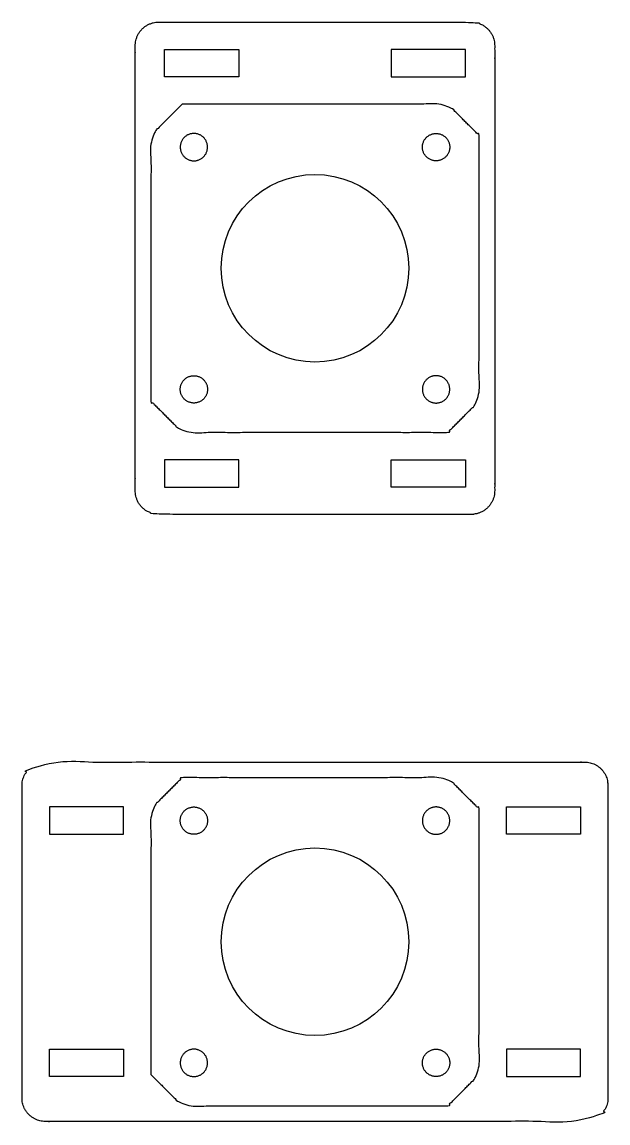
# Model space of a CAD drawing. Header units: millimetres. Extents: x -5 to 70, y 490 to 631.
import ezdxf

# ---------------------------------------------------------------- set-up
doc = ezdxf.new("R2010")
doc.units = ezdxf.units.MM
doc.header["$MEASUREMENT"] = 0
doc.layers.add('Motor plates', color=18, linetype='Continuous', true_color=0x000000)

msp = doc.modelspace()

# ---------------------------------------------------------------- linework, layer by layer
at = {"layer": 'Motor plates'}
for points in [[(13.57, 627.2), (23.07, 627.2), (23.07, 623.7), (13.57, 623.7)], [(42.57, 623.7), (52.07, 623.7), (52.07, 627.2), (42.57, 627.2)], [(23.07, 574.7), (13.57, 574.7), (13.57, 571.2), (23.07, 571.2)], [(52.07, 571.2), (42.57, 571.2), (42.57, 574.7), (52.07, 574.7)], [(-1.18, 526.75), (8.32, 526.75), (8.32, 530.25), (-1.18, 530.25)], [(66.82, 526.75), (57.32, 526.75), (57.32, 530.25), (66.82, 530.25)], [(-1.18, 499.25), (8.32, 499.25), (8.32, 495.75), (-1.18, 495.75)], [(66.82, 499.25), (57.32, 499.25), (57.32, 495.75), (66.82, 495.75)]]:
    msp.add_lwpolyline(points, close=True, dxfattribs=at)
for centre in [(32.82, 599.2), (32.82, 513)]:
    msp.add_circle(centre, 12, dxfattribs=at)
for points, weights, knots in [([(12.82, 630.7), (9.82, 630.7), (9.82, 627.7), (9.82, 599.2), (9.82, 570.7), (9.82, 567.7), (12.82, 567.7), (32.82, 567.7), (52.82, 567.7), (55.82, 567.7), (55.82, 570.7), (55.82, 599.2), (55.82, 627.7), (55.82, 630.7), (52.82, 630.7), (32.82, 630.7), (12.82, 630.7)], [1, 0.707106781187, 1, 1, 1, 0.707106781187, 1, 1, 1, 0.707106781187, 1, 1, 1, 0.707106781187, 1, 1, 1], [0, 0, 0, 4.712389, 4.712389, 66.352389, 66.352389, 71.064778, 71.064778, 111.064778, 111.064778, 115.777167, 115.777167, 177.417167, 177.417167, 182.129556, 182.129556, 222.129556, 222.129556, 222.129556]), ([(17.32, 612.95), (15.57, 612.95), (15.57, 614.7), (15.57, 616.45), (17.32, 616.45), (19.07, 616.45), (19.07, 614.7), (19.07, 612.95), (17.32, 612.95)], [1, 0.707106781187, 1, 0.707106781187, 1, 0.707106781187, 1, 0.707106781187, 1], [0, 0, 0, 4.806637, 4.806637, 9.613274, 9.613274, 14.41991, 14.41991, 19.226547, 19.226547, 19.226547]), ([(48.32, 612.95), (50.07, 612.95), (50.07, 614.7), (50.07, 616.45), (48.32, 616.45), (46.57, 616.45), (46.57, 614.7), (46.57, 612.95), (48.32, 612.95)], [1, 0.707106781187, 1, 0.707106781187, 1, 0.707106781187, 1, 0.707106781187, 1], [0, 0, 0, 4.806637, 4.806637, 9.613274, 9.613274, 14.41991, 14.41991, 19.226547, 19.226547, 19.226547]), ([(17.32, 585.45), (15.57, 585.45), (15.57, 583.7), (15.57, 581.95), (17.32, 581.95), (19.07, 581.95), (19.07, 583.7), (19.07, 585.45), (17.32, 585.45)], [1, 0.707106781187, 1, 0.707106781187, 1, 0.707106781187, 1, 0.707106781187, 1], [0, 0, 0, 4.806637, 4.806637, 9.613274, 9.613274, 14.41991, 14.41991, 19.226547, 19.226547, 19.226547]), ([(48.32, 585.45), (50.07, 585.45), (50.07, 583.7), (50.07, 581.95), (48.32, 581.95), (46.57, 581.95), (46.57, 583.7), (46.57, 585.45), (48.32, 585.45)], [1, 0.707106781187, 1, 0.707106781187, 1, 0.707106781187, 1, 0.707106781187, 1], [0, 0, 0, 4.806637, 4.806637, 9.613274, 9.613274, 14.41991, 14.41991, 19.226547, 19.226547, 19.226547]), ([(-4.68, 493), (-4.68, 490), (-1.68, 490), (32.82, 490), (67.32, 490), (70.32, 490), (70.32, 493), (70.32, 513), (70.32, 533), (70.32, 536), (67.32, 536), (32.82, 536), (-1.68, 536), (-4.68, 536), (-4.68, 533), (-4.68, 513), (-4.68, 493)], [1, 0.707106781187, 1, 1, 1, 0.707106781187, 1, 1, 1, 0.707106781187, 1, 1, 1, 0.707106781187, 1, 1, 1], [0, 0, 0, 4.712389, 4.712389, 66.352389, 66.352389, 71.064778, 71.064778, 111.064778, 111.064778, 115.777167, 115.777167, 177.417167, 177.417167, 182.129556, 182.129556, 222.129556, 222.129556, 222.129556]), ([(19.07, 528.5), (19.07, 530.25), (17.32, 530.25), (15.57, 530.25), (15.57, 528.5), (15.57, 526.75), (17.32, 526.75), (19.07, 526.75), (19.07, 528.5)], [1, 0.707106781187, 1, 0.707106781187, 1, 0.707106781187, 1, 0.707106781187, 1], [0, 0, 0, 4.806637, 4.806637, 9.613274, 9.613274, 14.41991, 14.41991, 19.226547, 19.226547, 19.226547]), ([(46.57, 528.5), (46.57, 530.25), (48.32, 530.25), (50.07, 530.25), (50.07, 528.5), (50.07, 526.75), (48.32, 526.75), (46.57, 526.75), (46.57, 528.5)], [1, 0.707106781187, 1, 0.707106781187, 1, 0.707106781187, 1, 0.707106781187, 1], [0, 0, 0, 4.806637, 4.806637, 9.613274, 9.613274, 14.41991, 14.41991, 19.226547, 19.226547, 19.226547]), ([(19.07, 497.5), (19.07, 495.75), (17.32, 495.75), (15.57, 495.75), (15.57, 497.5), (15.57, 499.25), (17.32, 499.25), (19.07, 499.25), (19.07, 497.5)], [1, 0.707106781187, 1, 0.707106781187, 1, 0.707106781187, 1, 0.707106781187, 1], [0, 0, 0, 4.806637, 4.806637, 9.613274, 9.613274, 14.41991, 14.41991, 19.226547, 19.226547, 19.226547]), ([(46.57, 497.5), (46.57, 495.75), (48.32, 495.75), (50.07, 495.75), (50.07, 497.5), (50.07, 499.25), (48.32, 499.25), (46.57, 499.25), (46.57, 497.5)], [1, 0.707106781187, 1, 0.707106781187, 1, 0.707106781187, 1, 0.707106781187, 1], [0, 0, 0, 4.806637, 4.806637, 9.613274, 9.613274, 14.41991, 14.41991, 19.226547, 19.226547, 19.226547])]:
    msp.add_rational_spline(points, weights, degree=2, knots=knots, dxfattribs=at)
for points in [[(15.82, 620.2), (32.82, 620.2), (49.82, 620.2), (51.82, 618.2), (53.82, 616.2), (53.82, 599.2), (53.82, 582.2), (51.82, 580.2), (49.82, 578.2), (32.82, 578.2), (15.82, 578.2), (13.82, 580.2), (11.82, 582.2), (11.82, 599.2), (11.82, 616.2), (13.82, 618.2), (15.82, 620.2)], [(11.82, 496), (11.82, 513), (11.82, 530), (13.82, 532), (15.82, 534), (32.82, 534), (49.82, 534), (51.82, 532), (53.82, 530), (53.82, 513), (53.82, 496), (51.82, 494), (49.82, 492), (32.82, 492), (15.82, 492), (13.82, 494), (11.82, 496)]]:
    msp.add_open_spline(points, degree=2, knots=[-131.970563, -131.970563, -131.970563, -104.041991, -104.041991, -98.385137, -98.385137, -70.456566, -70.456566, -64.799711, -64.799711, -36.87114, -36.87114, -31.214286, -31.214286, -3.285714, -3.285714, 2.37114, 2.37114, 2.37114], dxfattribs=at)

doc.saveas('drawing.dxf')
